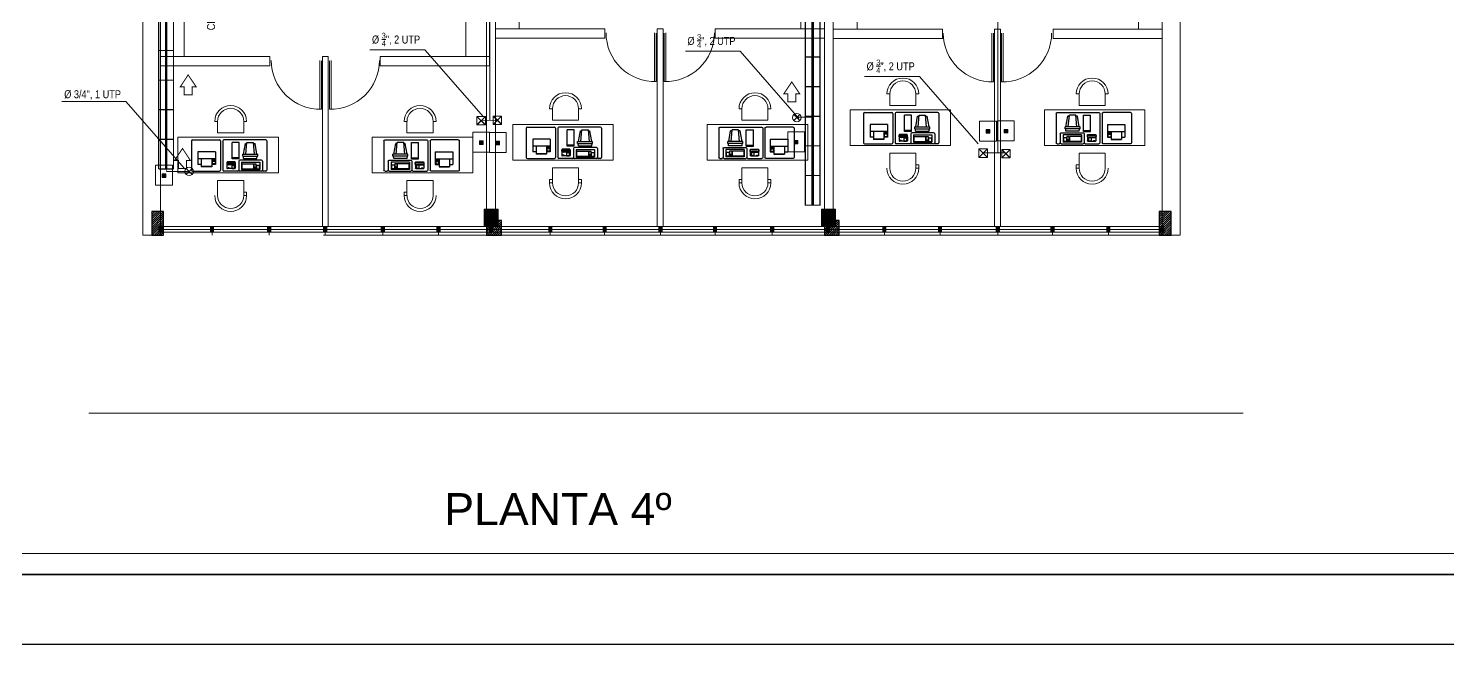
# Model space of a CAD drawing. Header units: millimetres. Extents: x 0 to 126, y 0 to 76.
# Drawn here: x 69.68 to 93.62, y 0 to 10.4 of the extents above; entities that cross this region are included whole.
import ezdxf

# ---------------------------------------------------------------- set-up
doc = ezdxf.new("R2010")
doc.units = ezdxf.units.MM
doc.linetypes.add('Continua', pattern=[0])
doc.linetypes.add('DASHED', pattern=[0.75, 0.5, -0.25])
for name, color, linetype, lineweight in [('1_MARCO', 7, 'Continuous', 35), ('1_ROTULO', 102, 'Continuous', 15), ('ARQUITECTÓNICO', 152, 'Continuous', 0), ('INST. VOZ Y DATOS', 40, 'Continuous', 0), ('TEXTOS INST. VOZ Y DATOS', 1, 'Continuous', 0)]:
    doc.layers.add(name, color=color, linetype=linetype, lineweight=lineweight)
for name, color, linetype in [('_AR_Membrete', 7, 'Continuous'), ('E-COLUMNA', 20, 'Continuous'), ('HatchColus', 8, 'Continuous'), ('Muebles', 2, 'Continuous'), ('TRACO01', 7, 'Continuous'), ('TRACO02', 255, 'Continuous')]:
    doc.layers.add(name, color=color, linetype=linetype)
doc.styles.add('75', font='ARIALN.TTF', dxfattribs={"height": 0.135})
doc.styles.add('PANROMAN', font='arial.ttf', dxfattribs={"height": 0.4})
pattern_1 = [(45, (-1018.400148, -104.339457), (-0.0176776695, 0.0176776695), [])]

# ---------------------------------------------------------------- blocks, each defined once
blk = doc.blocks.new('A$C12894DB4')
at = {"layer": 'TRACO01', "color": 0}
for p, q in [((9.71, 2.26), (4.71, 2.26)), ((9.91, 5.66), (9.91, 5.26)), ((11.31, 5.66), (9.91, 5.66)), ((11.31, 5.46), (9.91, 5.46)), ((11.31, 5.26), (9.91, 5.26)), ((11.31, 4.66), (9.91, 4.66)), ((9.91, 4.66), (9.91, 3.46)), ((11.31, 3.46), (9.91, 3.46)), ((11.31, 5.66), (11.31, 5.26)), ((11.31, 4.66), (11.31, 3.46)), ((17.03, 4.24), (17.03, 4.14)), ((17.03, 3.36), (17.03, 1.44)), ((20.83, 4.44), (17.23, 4.44)), ((20.83, 3.04), (17.23, 3.04)), ((20.83, 1.24), (17.23, 1.24)), ((17.53, 1.57), (17.53, 1.37)), ((18.13, 1.57), (17.53, 1.57)), ((18.13, 1.37), (17.53, 1.37)), ((18.13, 1.57), (18.13, 1.37)), ((18.23, 4.2), (18.23, 4.05)), ((18.23, 3.43), (18.23, 3.28)), ((19.33, 2.91), (19.33, 1.37)), ((19.33, 2.91), (20.53, 2.91)), ((19.33, 1.37), (20.53, 1.37)), ((19.83, 4.2), (19.83, 4.05)), ((19.83, 3.43), (19.83, 3.28)), ((20.53, 2.91), (20.53, 1.37)), ((21.03, 4.24), (21.03, 4.13)), ((21.03, 3.36), (21.03, 1.44)), ((24.13, 3.58), (29.73, 3.58)), ((24.13, 3.58), (24.13, 1.08)), ((24.13, 1.08), (29.73, 1.08)), ((29.73, 3.58), (29.73, 1.08)), ((29.93, 3.58), (29.93, 1.98)), ((29.93, 3.58), (30.93, 3.58)), ((29.93, 1.98), (30.93, 1.98)), ((29.93, 1.68), (29.93, 1.08)), ((29.93, 1.68), (30.93, 1.68)), ((29.93, 1.08), (30.93, 1.08)), ((30.93, 3.58), (30.93, 1.98)), ((30.93, 1.68), (30.93, 1.08)), ((31.13, 2.88), (31.13, 1.08)), ((31.13, 2.88), (32.53, 2.88)), ((31.13, 1.08), (32.53, 1.08)), ((32.53, 2.88), (32.53, 1.08))]:
    blk.add_line(p, q, dxfattribs=at)
for centre, radius, start, end in [((18.18, 3.74), 1.25, 166.08253, 180), ((18.18, 3.74), 1.25, 180, 191.29578), ((17.19, 3.54), 0.24, 191.29578, 283.36172), ((17.16, 3.98), 0.2, 70.24894, 166.42453), ((17.23, 4.24), 0.2, 90, 180), ((17.23, 2.84), 0.2, 90, 180), ((17.23, 1.44), 0.2, 180, 270), ((18.07, 7.64), 3.57, 256.10316, 263.83247), ((18.07, -0.17), 3.57, 96.16753, 103.89684), ((16.93, 3.52), 0.369, 323.59579, 323.72724), ((18.64, 12.93), 8.89, 263.83247, 267.43712), ((18.64, -5.45), 8.89, 92.56288, 96.16753), ((17.99, 4.2), 0.24, 0, 90), ((17.99, 3.28), 0.24, 270, 0), ((19.03, 21.61), 17.58, 267.43712, 270), ((19.03, -14.14), 17.58, 90, 92.56288), ((19.03, 21.61), 17.58, 270, 272.56288), ((19.03, -14.14), 17.58, 87.43712, 90), ((19.42, 12.93), 8.89, 272.56288, 276.16753), ((19.42, -5.45), 8.89, 83.83247, 87.43712), ((20.07, 4.2), 0.24, 90, 180), ((20.07, 3.28), 0.24, 180, 270), ((19.99, 7.64), 3.57, 276.16753, 283.89684), ((19.99, -0.17), 3.57, 76.63828, 83.83247), ((20.87, 3.54), 0.24, 256.63828, 358.42967), ((20.83, 4.24), 0.2, 0, 90), ((20.83, 2.84), 0.2, 0, 90), ((20.83, 1.44), 0.2, 270, 0), ((20.9, 3.98), 0.2, 9.53518, 104.65023), ((20.4, 3.82), 0.72, 9.40761, 17.80241), ((19.88, 3.74), 1.25, 0, 9.40761), ((19.88, 3.74), 1.25, 350.59239, 360)]:
    blk.add_arc(centre, radius, start, end, dxfattribs=at)
at = {"layer": 'TRACO02', "color": 0}
for p, q in [((0, 14.54), (0, 0.54)), ((0.5, 15.04), (13.5, 15.04)), ((14, 14.54), (14, 0.54)), ((15.1, 14.54), (15.1, 0.54)), ((35.6, 15.04), (15.6, 15.04)), ((19.55, 6), (19.55, 13.8)), ((22.95, 13.8), (19.55, 13.8)), ((22.95, 6), (22.95, 13.8)), ((26.13, 8.15), (26.62, 13.75)), ((26.62, 13.75), (29.75, 13.75)), ((30.24, 8.15), (29.75, 13.75)), ((36.1, 14.54), (36.1, 0.54)), ((11.51, 9.26), (3.11, 9.26)), ((3.11, 9.26), (3.11, 3.26)), ((11.51, 9.26), (11.51, 3.26)), ((24.59, 8.15), (31.79, 8.15)), ((24.59, 7.15), (24.59, 8.15)), ((24.59, 7.15), (31.79, 7.15)), ((24.98, 6.15), (24.89, 7.15)), ((24.99, 8.15), (25.9, 13.35)), ((25.9, 13.35), (26.59, 13.35)), ((29.79, 13.35), (30.47, 13.35)), ((31.39, 8.15), (30.47, 13.35)), ((31.4, 6.15), (31.49, 7.15)), ((31.79, 7.15), (31.79, 8.15)), ((0.5, 0.04), (13.5, 0.04)), ((11.51, 5.86), (3.11, 5.86)), ((4.71, 3.26), (3.11, 3.26)), ((4.71, 5.86), (4.71, 2.06)), ((9.71, 2.06), (4.71, 2.06)), ((9.71, 5.86), (9.71, 2.06)), ((11.51, 3.26), (9.71, 3.26)), ((22.2, 0.04), (15.6, 0.04)), ((22.95, 6.4), (19.55, 6.4)), ((22.95, 6), (19.55, 6)), ((22.7, 4.74), (22.7, 0.54)), ((33.6, 5.24), (23.2, 5.24)), ((33.6, 0.04), (23.2, 0.04)), ((23.93, 4.38), (32.73, 4.38)), ((23.93, 4.38), (23.93, 0.78)), ((23.93, 0.78), (32.73, 0.78)), ((24.98, 6.15), (31.4, 6.15)), ((32.73, 4.38), (32.73, 0.78)), ((34.1, 4.74), (34.1, 0.54)), ((35.6, 0.04), (34.6, 0.04))]:
    blk.add_line(p, q, dxfattribs=at)
for centre, radius, start, end in [((0.5, 14.54), 0.5, 90, 180), ((13.5, 14.54), 0.5, 0, 90), ((15.6, 14.54), 0.5, 90, 180), ((35.6, 14.54), 0.5, 0, 90), ((0.5, 0.54), 0.5, 180, 270), ((13.5, 0.54), 0.5, 270, 0), ((15.6, 0.54), 0.5, 180, 270), ((22.2, 0.54), 0.5, 270, 0), ((23.2, 4.74), 0.5, 90, 180), ((23.2, 0.54), 0.5, 180, 270), ((27.71, -4.98), 5.57, 115.67434, 116.56505), ((29.09, -4.98), 5.57, 63.43495, 64.32566), ((33.6, 4.74), 0.5, 0, 90), ((33.6, 0.54), 0.5, 270, 0), ((34.6, 0.54), 0.5, 180, 270), ((35.6, 0.54), 0.5, 270, 0)]:
    blk.add_arc(centre, radius, start, end, dxfattribs=at)
blk = doc.blocks.new('A$C35E06030')
at = {"layer": 'HatchColus', "linetype": 'Continua', "ltscale": 0.05}
h = blk.add_hatch(dxfattribs=at)
h.set_pattern_fill('ANSI31', color=256, scale=0.2, style=0)
h.set_pattern_definition(pattern_1)
h.paths.add_polyline_path([(17, 3.001), (17.2, 3.001), (17.2, 3.401), (17, 3.401)])
h.paths.add_polyline_path([(11.6, 3.001), (11.6, 3.251), (11.35, 3.251), (11.35, 3.001)])
h.paths.add_polyline_path([(5.95, 8.01), (5.65, 8.01), (5.65, 7.71), (5.95, 7.71)])
h.paths.add_polyline_path([(11.6, 7.985), (11.35, 7.985), (11.35, 7.735), (11.6, 7.735)])
h.paths.add_polyline_path([(17, 7.86), (17, 7.46), (17.2, 7.46), (17.2, 7.86)])
h = blk.add_hatch(dxfattribs=at)
h.set_pattern_fill('ANSI31', color=256, scale=0.2, style=0)
h.set_pattern_definition(pattern_1)
h.paths.add_polyline_path([(0.2, 3.401), (0, 3.401), (0, 3.001), (0.2, 3.001)])
h = blk.add_hatch(dxfattribs=at)
h.set_pattern_fill('ANSI31', color=256, scale=0.2, style=0)
h.set_pattern_definition(pattern_1)
h.paths.add_polyline_path([(5.9, 3.252), (5.65, 3.252), (5.65, 3.001), (5.9, 3.001)])
at = {"layer": 'E-COLUMNA', "linetype": 'Continua', "ltscale": 0.05}
for points in [[(0, 3.001), (0.2, 3.001), (0.2, 3.401), (0, 3.401)], [(17, 3.001), (17.2, 3.001), (17.2, 3.401), (17, 3.401)], [(5.65, 3.002), (5.9, 3.002), (5.9, 3.252), (5.65, 3.252)], [(11.35, 3.001), (11.6, 3.001), (11.6, 3.251), (11.35, 3.251)]]:
    blk.add_lwpolyline(points, close=True, dxfattribs=at)
blk = doc.blocks.new('A$C1BEB1155')
at = {"layer": 'INST. VOZ Y DATOS', "color": 6}
for points in [[(0, 0.144), (0.144, 0)], [(0, 0), (0.144, 0.144)]]:
    blk.add_lwpolyline(points, dxfattribs=at)
blk.add_lwpolyline([(0.144, 0.144), (0, 0.144), (0, 0), (0.144, 0)], close=True, dxfattribs=at)

msp = doc.modelspace()

# ---------------------------------------------------------------- hatches: boundary and pattern name
at = {"layer": 'ARQUITECTÓNICO'}
h = msp.add_hatch(color=0, dxfattribs=at)
h.paths.add_polyline_path([(77.406, 7.345), (77.363, 7.345), (77.363, 7.056), (77.406, 7.056)], flags=17)
h.paths.add_polyline_path([(77.556, 7.345), (77.406, 7.345), (77.406, 7.056), (77.363, 7.056), (77.363, 7.054), (77.599, 7.054), (77.599, 7.056), (77.556, 7.056)])
h.paths.add_polyline_path([(77.599, 7.345), (77.556, 7.345), (77.556, 7.056), (77.599, 7.056)], flags=16)
h.paths.add_polyline_path([(77.512, 7.087), (77.954, 7.087), (77.954, 7.363), (77.512, 7.363)], flags=9)
h = msp.add_hatch(color=0, dxfattribs=at)
h.paths.add_polyline_path([(83.294, 7.345), (83.256, 7.345), (83.256, 7.056), (83.294, 7.056)])
h.paths.add_polyline_path([(83.256, 7.345), (83.106, 7.345), (83.106, 7.054), (83.256, 7.054)])
h.paths.add_polyline_path([(83.106, 7.345), (83.058, 7.345), (83.058, 7.056), (83.106, 7.056)])
h.paths.add_polyline_path([(83.222, 7.104), (83.663, 7.104), (83.663, 7.38), (83.222, 7.38)], flags=9)
for points in [[(71.879, 6.956), (71.933, 6.956), (71.933, 7.054), (71.879, 7.054)], [(72.748, 6.956), (72.801, 6.956), (72.801, 7.054), (72.748, 7.054)], [(73.711, 6.956), (73.765, 6.956), (73.765, 7.054), (73.711, 7.054)], [(74.654, 6.956), (74.708, 6.956), (74.708, 7.054), (74.654, 7.054)], [(74.654, 6.956), (74.708, 6.956), (74.708, 7.054), (74.654, 7.054)], [(75.628, 6.956), (75.681, 6.956), (75.681, 7.054), (75.628, 7.054)], [(76.568, 6.956), (76.621, 6.956), (76.621, 7.054), (76.568, 7.054)], [(77.454, 6.956), (77.508, 6.956), (77.508, 7.054), (77.454, 7.054)], [(78.454, 6.956), (78.508, 6.956), (78.508, 7.054), (78.454, 7.054)], [(79.371, 6.956), (79.425, 6.956), (79.425, 7.054), (79.371, 7.054)], [(80.314, 6.956), (80.368, 6.956), (80.368, 7.054), (80.314, 7.054)], [(80.314, 6.956), (80.368, 6.956), (80.368, 7.054), (80.314, 7.054)], [(81.234, 6.956), (81.288, 6.956), (81.288, 7.054), (81.234, 7.054)], [(82.198, 6.956), (82.251, 6.956), (82.251, 7.054), (82.198, 7.054)], [(83.141, 6.956), (83.194, 6.956), (83.194, 7.054), (83.141, 7.054)], [(84.144, 7.054), (84.091, 7.054), (84.091, 6.956), (84.144, 6.956)], [(85.084, 7.054), (85.031, 7.054), (85.031, 6.956), (85.084, 6.956)], [(86.058, 7.054), (86.004, 7.054), (86.004, 6.956), (86.058, 6.956)], [(86.058, 7.054), (86.004, 7.054), (86.004, 6.956), (86.058, 6.956)], [(86.981, 7.054), (86.928, 7.054), (86.928, 6.956), (86.981, 6.956)], [(87.871, 6.956), (87.924, 6.956), (87.924, 7.054), (87.871, 7.054)], [(87.871, 6.956), (87.924, 6.956), (87.924, 7.054), (87.871, 7.054)], [(88.78, 6.956), (88.834, 6.956), (88.834, 7.054), (88.78, 7.054)]]:
    msp.add_hatch(color=0, dxfattribs=at).paths.add_polyline_path(points)
at = {"layer": 'INST. VOZ Y DATOS'}
for points in [[(85.835, 8.688), (85.896, 8.688), (85.896, 8.627), (85.835, 8.627)], [(86.138, 8.692), (86.199, 8.692), (86.199, 8.631), (86.138, 8.631)], [(77.286, 8.5), (77.347, 8.5), (77.347, 8.439), (77.286, 8.439)], [(77.565, 8.492), (77.626, 8.492), (77.626, 8.431), (77.565, 8.431)], [(82.599, 8.507), (82.66, 8.507), (82.66, 8.447), (82.599, 8.447)], [(71.932, 7.941), (71.992, 7.941), (71.992, 7.88), (71.932, 7.88)]]:
    msp.add_hatch(color=256, dxfattribs=at).paths.add_polyline_path(points)

# ---------------------------------------------------------------- linework, layer by layer
at = {"layer": '1_MARCO', "color": 7}
msp.add_lwpolyline([(1.17, 1.182), (114.376, 1.182), (114.376, 74.702), (1.17, 74.702)], close=True, dxfattribs=at)
at = {"layer": '1_ROTULO', "color": 7}
msp.add_lwpolyline([(1.696, 1.539), (114.019, 1.539), (114.019, 74.015), (1.696, 74.015)], close=True, dxfattribs=at)
at = {"layer": '_AR_Membrete'}
msp.add_lwpolyline([(0, 75.972), (125.965, 75.972), (126.201, 0), (0.235, 0)], close=True, dxfattribs=at)
at = {"layer": 'ARQUITECTÓNICO', "linetype": 'Continuous', "ltscale": 0.03}
for p, q in [((71.606, 37.256), (71.606, 6.906)), ((77.406, 19.416), (77.406, 7.056)), ((77.556, 19.416), (77.556, 7.056)), ((83.106, 17.756), (83.106, 7.056)), ((83.256, 17.756), (83.256, 7.056)), ((88.806, 17.756), (88.806, 6.906)), ((71.906, 17.166), (71.906, 6.906)), ((77.676, 7.056), (77.556, 7.056)), ((71.906, 6.906), (71.606, 6.906)), ((89.106, 6.906), (88.806, 6.906))]:
    msp.add_line(p, q, dxfattribs=at)
at = {"layer": 'ARQUITECTÓNICO'}
for p, q in [((89.106, 37.256), (89.106, 6.906)), ((80.24, 10.32), (80.24, 9.502)), ((80.268, 10.317), (80.268, 9.499)), ((80.404, 10.317), (80.404, 9.499)), ((80.432, 10.32), (80.432, 9.502)), ((85.93, 10.316), (85.93, 9.498)), ((85.959, 10.314), (85.959, 9.496)), ((86.094, 10.314), (86.094, 9.496)), ((86.122, 10.316), (86.122, 9.498)), ((74.59, 9.854), (74.59, 9.037)), ((74.618, 9.852), (74.618, 9.034)), ((74.754, 9.852), (74.754, 9.034)), ((74.782, 9.854), (74.782, 9.037))]:
    msp.add_line(p, q, dxfattribs=at)
at = {"layer": 'ARQUITECTÓNICO', "ltscale": 10}
msp.add_line((88.806, 17.756), (88.806, 7.056), dxfattribs=at)
at = {"layer": 'ARQUITECTÓNICO', "color": 0}
for p, q in [((84.16, 9.29), (84.209, 9.29)), ((84.649, 9.29), (84.698, 9.29)), ((87.404, 9.29), (87.355, 9.29)), ((87.893, 9.29), (87.844, 9.29)), ((87.844, 9.29), (87.844, 9.29)), ((78.47, 9.042), (78.514, 9.042)), ((78.959, 9.042), (79.007, 9.042)), ((81.713, 9.042), (81.665, 9.042)), ((82.202, 9.042), (82.158, 9.042)), ((72.82, 8.828), (72.868, 8.828)), ((72.868, 8.828), (72.868, 8.828)), ((73.309, 8.828), (73.357, 8.828)), ((76.063, 8.828), (76.015, 8.828)), ((76.552, 8.828), (76.504, 8.828)), ((84.649, 8.039), (84.698, 8.039)), ((87.404, 8.039), (87.355, 8.039)), ((78.959, 7.791), (79.007, 7.791)), ((81.713, 7.791), (81.665, 7.791)), ((73.309, 7.577), (73.357, 7.577)), ((76.063, 7.577), (76.015, 7.577)), ((71.906, 7.054), (71.906, 6.906)), ((72.775, 7.054), (72.775, 6.906)), ((73.738, 7.054), (73.738, 6.906)), ((74.681, 7.054), (74.681, 6.906)), ((74.681, 6.956), (74.681, 6.906)), ((75.655, 7.054), (75.655, 6.906)), ((76.595, 7.054), (76.595, 6.906)), ((77.481, 6.956), (77.481, 6.906)), ((78.481, 7.054), (78.481, 6.906)), ((79.398, 7.054), (79.398, 6.906)), ((80.341, 7.054), (80.341, 6.906)), ((80.341, 7.054), (80.341, 6.906)), ((81.261, 7.054), (81.261, 6.906)), ((82.225, 7.054), (82.225, 6.906)), ((83.168, 7.054), (83.168, 6.906)), ((84.118, 7.054), (84.118, 6.906)), ((85.058, 7.054), (85.058, 6.906)), ((86.031, 7.054), (86.031, 6.906)), ((86.031, 6.956), (86.031, 6.906)), ((86.954, 7.054), (86.954, 6.906)), ((87.898, 7.054), (87.898, 6.906)), ((87.898, 6.956), (87.898, 6.906)), ((88.807, 7.054), (88.807, 6.906))]:
    msp.add_line(p, q, dxfattribs=at)
at = {"layer": 'ARQUITECTÓNICO', "ltscale": 0.3}
for p, q in [((71.906, 7.054), (80.341, 7.056)), ((71.933, 7.005), (80.341, 7.006)), ((71.933, 6.956), (80.341, 6.956)), ((77.481, 6.956), (88.806, 6.956)), ((77.508, 7.005), (88.806, 7.006)), ((77.599, 7.054), (88.806, 7.056)), ((74.654, 6.906), (80.341, 6.906)), ((77.481, 6.906), (88.806, 6.906))]:
    msp.add_line(p, q, dxfattribs=at)
at = {"layer": 'ARQUITECTÓNICO', "color": 4, "ltscale": 10}
msp.add_line((90.17, 3.906), (70.697, 3.906), dxfattribs=at)
at = {"layer": 'ARQUITECTÓNICO', "color": 0}
for points in [[(77.556, 10.389), (77.956, 10.389), (77.956, 11.789), (77.556, 11.789)], [(83.106, 10.389), (82.706, 10.389), (82.706, 11.789), (83.106, 11.789)], [(83.256, 11.786), (83.656, 11.786), (83.656, 10.386), (83.256, 10.386)], [(88.806, 11.786), (88.406, 11.786), (88.406, 10.386), (88.806, 10.386)], [(71.906, 11.324), (72.306, 11.324), (72.306, 9.924), (71.906, 9.924)], [(77.456, 11.324), (77.056, 11.324), (77.056, 9.924), (77.456, 9.924)], [(77.556, 10.389), (79.4, 10.389), (79.4, 10.229), (77.556, 10.229)], [(80.286, 7.056), (80.386, 7.056), (80.386, 10.389), (80.286, 10.389)], [(83.106, 10.389), (81.263, 10.389), (81.263, 10.229), (83.106, 10.229)], [(83.256, 10.386), (85.1, 10.386), (85.1, 10.226), (83.256, 10.226)], [(86.076, 7.056), (85.976, 7.056), (85.976, 10.386), (86.076, 10.386)], [(88.806, 10.386), (86.963, 10.386), (86.963, 10.226), (88.806, 10.226)], [(71.906, 9.924), (73.75, 9.924), (73.75, 9.764), (71.906, 9.764)], [(74.636, 7.054), (74.736, 7.055), (74.736, 9.924), (74.636, 9.924)], [(77.456, 9.924), (75.613, 9.924), (75.613, 9.764), (77.456, 9.764)], [(83.538, 8.421), (85.235, 8.421), (85.235, 9.021), (83.538, 9.021)], [(88.514, 8.421), (86.818, 8.421), (86.818, 9.021), (88.514, 9.021)], [(77.848, 8.173), (79.544, 8.173), (79.544, 8.773), (77.848, 8.773)], [(82.824, 8.173), (81.128, 8.173), (81.128, 8.773), (82.824, 8.773)], [(72.198, 7.959), (73.894, 7.959), (73.894, 8.559), (72.198, 8.559)], [(77.174, 7.959), (75.478, 7.959), (75.478, 8.559), (77.174, 8.559)], [(77.363, 7.054), (77.599, 7.054), (77.599, 7.345), (77.363, 7.345)], [(83.058, 7.054), (83.294, 7.054), (83.294, 7.345), (83.058, 7.345)], [(71.879, 6.956), (71.933, 6.956), (71.933, 7.054), (71.879, 7.054)], [(72.748, 6.956), (72.801, 6.956), (72.801, 7.054), (72.748, 7.054)], [(73.711, 6.956), (73.765, 6.956), (73.765, 7.054), (73.711, 7.054)], [(74.654, 6.956), (74.708, 6.956), (74.708, 7.054), (74.654, 7.054)], [(74.654, 6.956), (74.708, 6.956), (74.708, 7.054), (74.654, 7.054)], [(75.628, 6.956), (75.681, 6.956), (75.681, 7.054), (75.628, 7.054)], [(76.568, 6.956), (76.621, 6.956), (76.621, 7.054), (76.568, 7.054)], [(77.454, 6.956), (77.508, 6.956), (77.508, 7.054), (77.454, 7.054)], [(78.454, 6.956), (78.508, 6.956), (78.508, 7.054), (78.454, 7.054)], [(79.371, 6.956), (79.425, 6.956), (79.425, 7.054), (79.371, 7.054)], [(80.314, 6.956), (80.368, 6.956), (80.368, 7.054), (80.314, 7.054)], [(80.314, 6.956), (80.368, 6.956), (80.368, 7.054), (80.314, 7.054)], [(81.234, 6.956), (81.288, 6.956), (81.288, 7.054), (81.234, 7.054)], [(82.198, 6.956), (82.251, 6.956), (82.251, 7.054), (82.198, 7.054)], [(83.141, 6.956), (83.194, 6.956), (83.194, 7.054), (83.141, 7.054)], [(84.144, 6.956), (84.091, 6.956), (84.091, 7.054), (84.144, 7.054)], [(85.084, 6.956), (85.031, 6.956), (85.031, 7.054), (85.084, 7.054)], [(86.058, 6.956), (86.004, 6.956), (86.004, 7.054), (86.058, 7.054)], [(86.058, 6.956), (86.004, 6.956), (86.004, 7.054), (86.058, 7.054)], [(86.981, 6.956), (86.928, 6.956), (86.928, 7.054), (86.981, 7.054)], [(87.871, 6.956), (87.924, 6.956), (87.924, 7.054), (87.871, 7.054)], [(87.871, 6.956), (87.924, 6.956), (87.924, 7.054), (87.871, 7.054)], [(88.78, 6.956), (88.834, 6.956), (88.834, 7.054), (88.78, 7.054)]]:
    msp.add_lwpolyline(points, close=True, dxfattribs=at)
for points in [[(84.649, 9.29), (84.649, 9.093), (84.209, 9.093), (84.209, 9.29), (84.209, 9.29)], [(87.404, 9.29), (87.404, 9.093), (87.844, 9.093), (87.844, 9.29), (87.844, 9.29)], [(78.959, 9.042), (78.959, 8.846), (78.518, 8.846), (78.518, 9.042), (78.518, 9.042)], [(81.713, 9.042), (81.713, 8.846), (82.154, 8.846), (82.154, 9.042), (82.154, 9.042)], [(73.309, 8.828), (73.309, 8.632), (72.868, 8.632), (72.868, 8.828), (72.868, 8.828)], [(76.063, 8.828), (76.063, 8.632), (76.504, 8.632), (76.504, 8.828), (76.504, 8.828)], [(84.209, 8.039), (84.209, 8.039), (84.209, 8.289), (84.649, 8.289), (84.649, 8.039)], [(87.844, 8.039), (87.844, 8.039), (87.844, 8.289), (87.404, 8.289), (87.404, 8.039)], [(78.518, 7.791), (78.518, 7.791), (78.518, 8.042), (78.959, 8.042), (78.959, 7.791)], [(82.154, 7.791), (82.154, 7.791), (82.154, 8.042), (81.713, 8.042), (81.713, 7.791)], [(84.649, 8.093), (84.698, 8.093), (84.698, 8.039), (84.649, 8.039)], [(87.404, 8.093), (87.355, 8.093), (87.355, 8.039), (87.404, 8.039)], [(72.868, 7.577), (72.868, 7.577), (72.868, 7.828), (73.309, 7.828), (73.309, 7.577)], [(76.504, 7.577), (76.504, 7.577), (76.504, 7.828), (76.063, 7.828), (76.063, 7.577)], [(78.518, 7.791), (78.47, 7.791), (78.47, 7.846), (78.518, 7.846)], [(78.959, 7.846), (79.007, 7.846), (79.007, 7.791), (78.959, 7.791)], [(81.713, 7.846), (81.665, 7.846), (81.665, 7.791), (81.713, 7.791)], [(82.154, 7.791), (82.202, 7.791), (82.202, 7.846), (82.154, 7.846)], [(73.309, 7.632), (73.357, 7.632), (73.357, 7.577), (73.309, 7.577)], [(76.063, 7.632), (76.015, 7.632), (76.015, 7.577), (76.063, 7.577)]]:
    msp.add_lwpolyline(points, dxfattribs=at)
at = {"layer": 'ARQUITECTÓNICO', "ltscale": 0.03}
for centre, start, end in [((80.245, 10.322), 180.1456, 271.6413), ((80.427, 10.322), 268.3587, 359.8544), ((85.935, 10.318), 180.1456, 271.6413), ((86.117, 10.318), 268.3587, 359.8544), ((74.595, 9.857), 180.1456, 271.6413), ((74.777, 9.857), 268.3587, 359.8544)]:
    msp.add_arc(centre, 0.823, start, end, dxfattribs=at)
at = {"layer": 'ARQUITECTÓNICO'}
for centre, radius, start, end in [((84.429, 9.29), 0.269, 0, 180), ((84.429, 9.29), 0.22, 0, 180), ((87.624, 9.29), 0.269, 0, 180), ((87.624, 9.29), 0.22, 0, 180), ((78.738, 9.042), 0.269, 0, 180), ((78.738, 9.042), 0.22, 0, 180), ((81.934, 9.042), 0.269, 0, 180), ((81.934, 9.042), 0.22, 0, 180), ((73.088, 8.828), 0.269, 0, 180), ((73.088, 8.828), 0.22, 0, 180), ((76.284, 8.828), 0.269, 0, 180), ((76.284, 8.828), 0.22, 0, 180), ((84.429, 8.039), 0.269, 180, 0), ((84.429, 8.039), 0.22, 180, 360), ((87.624, 8.039), 0.269, 180, 0), ((87.624, 8.039), 0.22, 180, 360), ((78.738, 7.791), 0.269, 180, 0), ((78.738, 7.791), 0.22, 180, 360), ((81.934, 7.791), 0.269, 180, 0), ((81.934, 7.791), 0.22, 180, 360), ((73.088, 7.577), 0.269, 180, 0), ((73.088, 7.577), 0.22, 180, 360), ((76.284, 7.577), 0.269, 180, 0), ((76.284, 7.577), 0.22, 180, 360)]:
    msp.add_arc(centre, radius, start, end, dxfattribs=at)
at = {"layer": 'INST. VOZ Y DATOS', "const_width": 0.02}
for points in [[(82.783, 7.664), (82.783, 20.018)], [(83.033, 7.664), (83.033, 19.914)], [(71.874, 8.024), (71.874, 16.024)], [(72.124, 8.024), (72.124, 16.024)], [(72.124, 10.024), (71.874, 10.024)], [(83.033, 9.914), (82.783, 9.914)], [(72.124, 9.524), (71.874, 9.524)], [(83.033, 9.414), (82.783, 9.414)], [(72.124, 9.024), (71.874, 9.024)], [(83.033, 8.914), (82.783, 8.914)], [(72.124, 8.524), (71.874, 8.524)], [(83.033, 8.414), (82.783, 8.414)], [(82.783, 7.408), (82.783, 8.414)], [(83.033, 8.414), (82.783, 8.414)], [(83.033, 7.406), (83.033, 8.414)], [(72.124, 8.024), (71.874, 8.024)], [(83.033, 7.914), (82.783, 7.914)], [(83.033, 7.414), (82.783, 7.414)]]:
    msp.add_lwpolyline(points, dxfattribs=at)
at = {"layer": 'INST. VOZ Y DATOS', "color": 6, "const_width": 0.04}
for points in [[(82.908, 7.789), (82.908, 19.966)], [(71.999, 8.024), (71.999, 16.024)], [(82.908, 7.407), (82.908, 8.414)]]:
    msp.add_lwpolyline(points, dxfattribs=at)
at = {"layer": 'INST. VOZ Y DATOS', "color": 6, "linetype": 'DASHED', "ltscale": 0.01, "const_width": 0.015}
for points in [[(77.46, 10.539), (77.46, 8.846)], [(86.033, 10.539), (86.033, 8.298)], [(82.642, 8.898), (82.914, 8.898)], [(77.316, 8.846), (77.588, 8.846)], [(85.784, 8.298), (86.153, 8.298)], [(72.002, 8.132), (72.002, 7.984)], [(72.002, 7.984), (72.391, 7.984)]]:
    msp.add_lwpolyline(points, dxfattribs=at)
at = {"layer": 'INST. VOZ Y DATOS', "color": 6}
for points in [[(77.265, 8.889), (77.367, 8.788)], [(77.265, 8.788), (77.367, 8.889)], [(77.537, 8.897), (77.639, 8.795)], [(77.537, 8.795), (77.639, 8.897)], [(82.591, 8.942), (82.693, 8.84)], [(82.591, 8.84), (82.693, 8.942)], [(85.733, 8.341), (85.835, 8.24)], [(85.733, 8.24), (85.835, 8.341)], [(86.118, 8.333), (86.22, 8.231)], [(86.118, 8.231), (86.22, 8.333)], [(72.337, 8.035), (72.439, 7.933)], [(72.337, 7.933), (72.439, 8.035)]]:
    msp.add_lwpolyline(points, dxfattribs=at)
at = {"layer": 'INST. VOZ Y DATOS', "color": 6, "ltscale": 0.1}
for points in [[(82.591, 8.942), (82.693, 8.84)], [(82.693, 8.942), (82.591, 8.84)], [(72.337, 8.035), (72.439, 7.933)], [(72.439, 8.035), (72.337, 7.933)]]:
    msp.add_lwpolyline(points, dxfattribs=at)
at = {"layer": 'INST. VOZ Y DATOS'}
for points in [[(77.174, 8.646), (77.458, 8.646), (77.458, 8.309), (77.174, 8.309)], [(77.453, 8.638), (77.737, 8.638), (77.737, 8.301), (77.453, 8.301)], [(82.487, 8.653), (82.771, 8.653), (82.771, 8.316), (82.487, 8.316)], [(85.723, 8.833), (86.007, 8.833), (86.007, 8.496), (85.723, 8.496)], [(85.835, 8.688), (85.895, 8.688), (85.895, 8.628), (85.835, 8.628)], [(86.026, 8.837), (86.31, 8.837), (86.31, 8.5), (86.026, 8.5)], [(86.138, 8.692), (86.198, 8.692), (86.198, 8.632), (86.138, 8.632)], [(77.286, 8.5), (77.346, 8.5), (77.346, 8.44), (77.286, 8.44)], [(77.565, 8.492), (77.625, 8.492), (77.625, 8.432), (77.565, 8.432)], [(82.599, 8.508), (82.659, 8.508), (82.659, 8.447), (82.599, 8.447)], [(71.82, 8.087), (72.104, 8.087), (72.104, 7.75), (71.82, 7.75)], [(71.932, 7.941), (71.992, 7.941), (71.992, 7.881), (71.932, 7.881)]]:
    msp.add_lwpolyline(points, close=True, dxfattribs=at)
at = {"layer": 'INST. VOZ Y DATOS', "color": 6, "ltscale": 0.1}
for centre in [(82.642, 8.891), (72.388, 7.984)]:
    msp.add_circle(centre, 0.072, dxfattribs=at)
at = {"layer": 'TEXTOS INST. VOZ Y DATOS'}
for points in [[(77.354, 8.902), (76.365, 10.037), (75.438, 10.037)], [(82.675, 8.878), (81.687, 10.014), (80.76, 10.014)], [(85.699, 8.45), (84.71, 9.585), (83.784, 9.585)], [(72.307, 8.03), (71.318, 9.165), (70.238, 9.165)]]:
    msp.add_lwpolyline(points, dxfattribs=at)
at = {"layer": 'TEXTOS INST. VOZ Y DATOS', "const_width": 0.0168}
for points in [[(72.371, 9.275), (72.304, 9.275), (72.304, 9.41), (72.237, 9.41), (72.371, 9.612), (72.506, 9.41), (72.439, 9.41), (72.439, 9.275)], [(82.555, 9.156), (82.488, 9.156), (82.488, 9.291), (82.42, 9.291), (82.555, 9.493), (82.69, 9.291), (82.622, 9.291), (82.622, 9.156)], [(72.275, 8.033), (72.207, 8.033), (72.207, 8.168), (72.14, 8.168), (72.275, 8.37), (72.409, 8.168), (72.342, 8.168), (72.342, 8.033)]]:
    msp.add_lwpolyline(points, close=True, dxfattribs=at)

# ---------------------------------------------------------------- block references
at = {"layer": 'ARQUITECTÓNICO', "color": 0}
msp.add_blockref('A$C35E06030', (71.756, 3.906), dxfattribs=at)
at = {"layer": 'ARQUITECTÓNICO'}
for p, xscale, yscale, zscale in [((83.766, 8.448), 0.03521116158071891, 0.03521116158071891, 0.03521116158071891), ((88.286, 8.448), -0.03521116158071891, 0.03521116158080417, 0.03521116158074283), ((78.076, 8.201), 0.03521116158080062, 0.03521116158080062, 0.03521116158080062), ((82.596, 8.201), -0.03521116158071891, 0.03521116158080417, 0.03521116158074283), ((72.426, 7.987), 0.03521116158080062, 0.03521116158080062, 0.03521116158080062), ((76.946, 7.987), -0.03521116158071891, 0.03521116158080417, 0.03521116158074283)]:
    msp.add_blockref('A$C12894DB4', p, dxfattribs=dict(at, xscale=xscale, yscale=yscale, zscale=zscale))
at = {"layer": 'Muebles', "ltscale": 0.1}
for p in [(77.244, 8.767), (77.516, 8.774), (85.712, 8.219), (86.097, 8.21)]:
    msp.add_blockref('A$C1BEB1155', p, dxfattribs=at)

# ---------------------------------------------------------------- texts
at = {"layer": 'ARQUITECTÓNICO', "style": 'PANROMAN'}
msp.add_text('PLANTA 4º ', height=0.54, dxfattribs=at).set_placement((76.691, 2.016))
at = {"layer": 'TEXTOS INST. VOZ Y DATOS', "insert": (72.689, 10.726), "char_height": 0.135, "width": 1.53907, "attachment_point": 2, "rotation": 90, "style": '75'}
msp.add_mtext('CF 54/100', dxfattribs=at)
at = {"layer": 'TEXTOS INST. VOZ Y DATOS', "char_height": 0.135, "width": 2.19912, "attachment_point": 3, "style": '75'}
for s, insert in [('\\A1;%%C {\\H0.7x;\\S3/4;}", 2 UTP', (76.284, 10.322)), ('\\A1;%%C {\\H0.7x;\\S3/4;}", 2 UTP', (81.606, 10.298)), ('\\A1;%%C {\\H0.7x;\\S3/4;}", 2 UTP', (84.629, 9.87)), ('\\A1;%%C 3/4", 1 UTP', (71.237, 9.353))]:
    msp.add_mtext(s, dxfattribs=dict(at, insert=insert))

doc.saveas('drawing.dxf')
